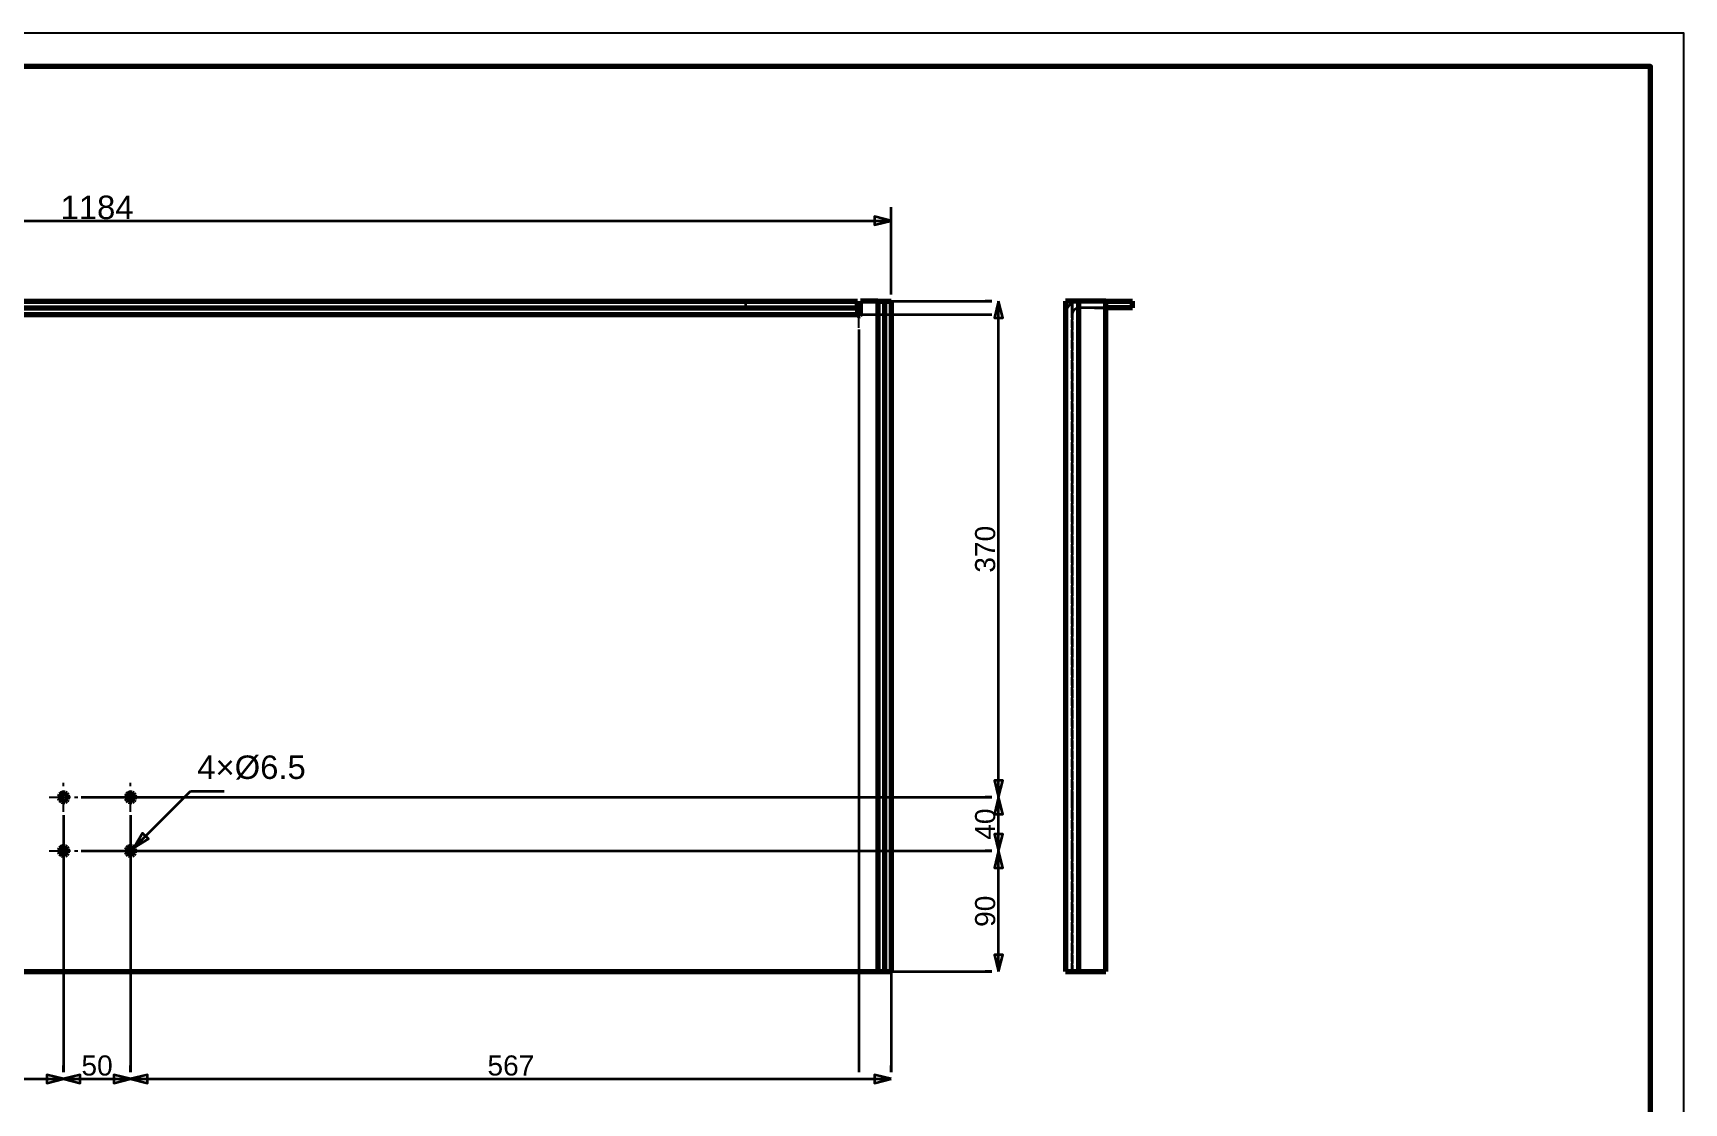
# Model space of a CAD drawing. Header units: millimetres. Extents: x 0 to 420, y 0 to 297.
# Drawn here: x 173.9 to 420, y 137.4 to 297 of the extents above; entities that cross this region are included whole.
import ezdxf
from ezdxf.enums import TextEntityAlignment as Align

# ---------------------------------------------------------------- set-up
doc = ezdxf.new("R2010")
doc.units = ezdxf.units.MM
doc.linetypes.add('CENTER', pattern=[5.08, 3.175, -0.635, 0.635, -0.635])
doc.linetypes.add('DASHED', pattern=[1.524, 1.27, -0.254])
doc.styles.add('GOST', font='Arial')

msp = doc.modelspace()

# ---------------------------------------------------------------- linework, layer by layer
at = {"color": 7, "lineweight": 35}
for p, q in [((301.8, 258), (301.8, 271)), ((65, 269), (301.8, 269)), ((301.8, 257), (316.8, 257)), ((316.8, 257), (315.8, 257)), ((317.8, 183), (317.8, 257)), ((72, 255), (316.8, 255)), ((299.2, 255), (316.8, 255)), ((297, 252.8), (297, 142)), ((181.05, 183), (316.8, 183)), ((188.86, 175.46), (197.34, 183.94)), ((191.05, 183), (316.8, 183)), ((197.34, 183.94), (202.34, 183.94)), ((316.8, 183), (315.8, 183)), ((316.8, 183), (315.8, 183)), ((317.8, 175), (317.8, 183)), ((178.4, 180.35), (178.4, 142)), ((188.4, 180.35), (188.4, 142)), ((181.05, 175), (316.8, 175)), ((191.05, 175), (316.8, 175)), ((316.8, 175), (315.8, 175)), ((316.8, 175), (315.8, 175)), ((317.8, 157), (317.8, 175)), ((178.4, 172.35), (178.4, 142)), ((188.4, 172.35), (188.4, 142)), ((301.8, 157), (301.8, 142)), ((301.8, 157), (316.8, 157)), ((316.8, 157), (315.8, 157)), ((178.4, 142), (178.4, 143)), ((178.4, 142), (178.4, 143)), ((188.4, 142), (188.4, 143)), ((188.4, 142), (188.4, 143)), ((301.8, 142), (301.8, 143)), ((65, 141), (178.4, 141)), ((178.4, 141), (188.4, 141)), ((188.4, 141), (301.8, 141))]:
    msp.add_line(p, q, dxfattribs=at)
at = {"color": 1, "lineweight": 70}
for p, q in [((70, 257), (296.8, 257)), ((70, 256), (296.8, 256)), ((296.8, 256), (296.8, 257)), ((296.8, 256), (296.8, 255.99)), ((297.2, 255), (297.2, 257)), ((299.8, 257), (297.2, 257)), ((299.8, 257), (299.91, 257)), ((299.8, 257), (299.8, 157)), ((299.91, 257), (300.02, 257)), ((300.02, 257), (300.13, 257)), ((300.13, 257), (300.23, 257)), ((300.23, 257), (300.33, 257)), ((300.33, 257), (300.42, 257)), ((300.42, 257), (300.51, 257)), ((300.51, 257), (300.58, 257)), ((300.58, 257), (300.65, 257)), ((300.65, 257), (300.7, 257)), ((300.7, 257), (300.74, 257)), ((300.74, 257), (300.77, 257)), ((300.77, 257), (300.79, 257)), ((300.79, 257), (300.8, 257)), ((300.8, 257), (300.8, 157)), ((300.8, 257), (301.8, 257)), ((301.8, 257), (301.8, 157)), ((327.8, 257), (327.8, 157)), ((327.81, 257), (327.8, 257)), ((327.85, 257), (327.81, 257)), ((327.91, 257), (327.85, 257)), ((328, 257), (327.91, 257)), ((328.11, 257), (328, 257)), ((328.24, 257), (328.11, 257)), ((328.39, 257), (328.24, 257)), ((328.55, 257), (328.39, 257)), ((328.74, 257), (328.55, 257)), ((328.93, 257), (328.74, 257)), ((329.14, 257), (328.93, 257)), ((329.35, 257), (329.14, 257)), ((329.58, 257), (329.35, 257)), ((329.8, 257), (329.58, 257)), ((333.8, 257), (329.8, 257)), ((329.8, 157), (329.8, 257)), ((333.8, 257), (337.8, 257)), ((333.8, 157), (333.8, 257)), ((337.8, 256), (333.8, 256)), ((337.8, 256), (337.8, 257)), ((70, 255), (296.8, 255)), ((296.8, 255.99), (296.8, 255.97)), ((296.8, 255.97), (296.8, 255.94)), ((296.8, 255.94), (296.8, 255.9)), ((296.8, 255.9), (296.8, 255.85)), ((296.8, 255.85), (296.8, 255.78)), ((296.8, 255.78), (296.8, 255.71)), ((296.8, 255.71), (296.8, 255.62)), ((296.8, 255.62), (296.8, 255.53)), ((296.8, 255.53), (296.8, 255.43)), ((296.8, 255.43), (296.8, 255.33)), ((296.8, 255.33), (296.8, 255.22)), ((296.8, 255.22), (296.8, 255.11)), ((296.8, 255.11), (296.8, 255)), ((296.8, 255), (296.86, 254.86)), ((296.86, 254.86), (297, 254.8)), ((297, 254.8), (297.14, 254.86)), ((297.14, 254.86), (297.2, 255)), ((177.87, 183.38), (177.76, 183.14)), ((177.76, 183.14), (177.76, 182.86)), ((177.76, 182.86), (177.87, 182.62)), ((178.08, 183.56), (177.87, 183.38)), ((177.87, 182.62), (178.08, 182.44)), ((178.33, 183.65), (178.08, 183.56)), ((178.08, 182.44), (178.33, 182.35)), ((178.6, 183.62), (178.33, 183.65)), ((178.33, 182.35), (178.6, 182.38)), ((178.83, 183.48), (178.6, 183.62)), ((178.6, 182.38), (178.83, 182.52)), ((178.99, 183.26), (178.83, 183.48)), ((178.83, 182.52), (178.99, 182.74)), ((179.05, 183), (178.99, 183.26)), ((178.99, 182.74), (179.05, 183)), ((187.87, 183.38), (187.76, 183.14)), ((187.76, 183.14), (187.76, 182.86)), ((187.76, 182.86), (187.87, 182.62)), ((188.08, 183.56), (187.87, 183.38)), ((187.87, 182.62), (188.08, 182.44)), ((188.33, 183.65), (188.08, 183.56)), ((188.08, 182.44), (188.33, 182.35)), ((188.6, 183.62), (188.33, 183.65)), ((188.33, 182.35), (188.6, 182.38)), ((188.83, 183.48), (188.6, 183.62)), ((188.6, 182.38), (188.83, 182.52)), ((188.99, 183.26), (188.83, 183.48)), ((188.83, 182.52), (188.99, 182.74)), ((189.05, 183), (188.99, 183.26)), ((188.99, 182.74), (189.05, 183)), ((177.87, 175.38), (177.76, 175.14)), ((177.76, 175.14), (177.76, 174.86)), ((177.76, 174.86), (177.87, 174.62)), ((178.08, 175.56), (177.87, 175.38)), ((178.33, 175.65), (178.08, 175.56)), ((178.6, 175.62), (178.33, 175.65)), ((178.83, 175.48), (178.6, 175.62)), ((178.99, 175.26), (178.83, 175.48)), ((179.05, 175), (178.99, 175.26)), ((178.99, 174.74), (179.05, 175)), ((187.87, 175.38), (187.76, 175.14)), ((187.76, 175.14), (187.76, 174.86)), ((187.76, 174.86), (187.87, 174.62)), ((188.08, 175.56), (187.87, 175.38)), ((188.33, 175.65), (188.08, 175.56)), ((188.6, 175.62), (188.33, 175.65)), ((188.83, 175.48), (188.6, 175.62)), ((188.99, 175.26), (188.83, 175.48)), ((189.05, 175), (188.99, 175.26)), ((188.99, 174.74), (189.05, 175)), ((177.87, 174.62), (178.08, 174.44)), ((178.08, 174.44), (178.33, 174.35)), ((178.33, 174.35), (178.6, 174.38)), ((178.6, 174.38), (178.83, 174.52)), ((178.83, 174.52), (178.99, 174.74)), ((187.87, 174.62), (188.08, 174.44)), ((188.08, 174.44), (188.33, 174.35)), ((188.33, 174.35), (188.6, 174.38)), ((188.6, 174.38), (188.83, 174.52)), ((188.83, 174.52), (188.99, 174.74)), ((67, 157), (299.8, 157)), ((299.8, 157), (299.91, 157)), ((299.91, 157), (300.02, 157)), ((300.02, 157), (300.13, 157)), ((300.13, 157), (300.23, 157)), ((300.23, 157), (300.33, 157)), ((300.33, 157), (300.42, 157)), ((300.42, 157), (300.51, 157)), ((300.51, 157), (300.58, 157)), ((300.58, 157), (300.65, 157)), ((300.65, 157), (300.7, 157)), ((300.7, 157), (300.74, 157)), ((300.74, 157), (300.77, 157)), ((300.77, 157), (300.79, 157)), ((300.79, 157), (300.8, 157)), ((300.8, 157), (301.8, 157)), ((327.8, 157), (327.81, 157)), ((327.81, 157), (327.85, 157)), ((327.85, 157), (327.91, 157)), ((327.91, 157), (328, 157)), ((328, 157), (328.11, 157)), ((328.11, 157), (328.24, 157)), ((328.24, 157), (328.39, 157)), ((328.39, 157), (328.55, 157)), ((328.55, 157), (328.74, 157)), ((328.74, 157), (328.93, 157)), ((328.93, 157), (329.14, 157)), ((329.14, 157), (329.35, 157)), ((329.35, 157), (329.58, 157)), ((329.58, 157), (329.8, 157)), ((329.8, 157), (333.8, 157))]:
    msp.add_line(p, q, dxfattribs=at)
at = {"color": 5, "linetype": 'DASHED', "lineweight": 35}
for p, q in [((70, 257), (296.8, 257)), ((296.8, 256), (70, 256)), ((276.74, 257), (276.7, 257)), ((276.7, 257), (276.74, 257)), ((276.74, 256), (276.7, 256)), ((276.7, 256), (276.74, 256)), ((276.87, 257), (276.74, 257)), ((276.74, 257), (276.87, 257)), ((276.87, 256), (276.74, 256)), ((276.74, 256), (276.87, 256)), ((277.07, 257), (276.87, 257)), ((276.87, 257), (277.07, 257)), ((277.07, 256), (276.87, 256)), ((276.87, 256), (277.07, 256)), ((277.34, 257), (277.07, 257)), ((277.07, 257), (277.34, 257)), ((277.34, 256), (277.07, 256)), ((277.07, 256), (277.34, 256)), ((277.66, 257), (277.34, 257)), ((277.34, 257), (277.66, 257)), ((277.66, 256), (277.34, 256)), ((277.34, 256), (277.66, 256)), ((278.02, 257), (277.66, 257)), ((277.66, 257), (278.02, 257)), ((278.02, 256), (277.66, 256)), ((277.66, 256), (278.02, 256)), ((278.4, 257), (278.02, 257)), ((278.02, 257), (278.4, 257)), ((278.4, 256), (278.02, 256)), ((278.02, 256), (278.4, 256)), ((278.78, 257), (278.4, 257)), ((278.4, 257), (278.78, 257)), ((278.78, 256), (278.4, 256)), ((278.4, 256), (278.78, 256)), ((279.14, 257), (278.78, 257)), ((278.78, 257), (279.14, 257)), ((279.14, 256), (278.78, 256)), ((278.78, 256), (279.14, 256)), ((279.46, 257), (279.14, 257)), ((279.14, 257), (279.46, 257)), ((279.46, 256), (279.14, 256)), ((279.14, 256), (279.46, 256)), ((279.73, 257), (279.46, 257)), ((279.46, 257), (279.73, 257)), ((279.73, 256), (279.46, 256)), ((279.46, 256), (279.73, 256)), ((279.93, 257), (279.73, 257)), ((279.73, 257), (279.93, 257)), ((279.93, 256), (279.73, 256)), ((279.73, 256), (279.93, 256)), ((280.06, 257), (279.93, 257)), ((279.93, 257), (280.06, 257)), ((280.06, 256), (279.93, 256)), ((279.93, 256), (280.06, 256)), ((280.1, 257), (280.06, 257)), ((280.06, 257), (280.1, 257)), ((280.1, 256), (280.06, 256)), ((280.06, 256), (280.1, 256)), ((280.1, 257), (280.1, 256)), ((296.8, 257), (296.8, 256.99)), ((296.8, 257), (296.8, 256)), ((296.8, 256.99), (296.8, 256.95)), ((296.8, 256.95), (296.8, 256.89)), ((296.8, 256.89), (296.8, 256.8)), ((296.8, 256.8), (296.8, 256.69)), ((296.8, 256.69), (296.8, 256.56)), ((296.8, 256.56), (296.8, 256.41)), ((296.8, 256.41), (296.8, 256.25)), ((296.8, 256.25), (296.8, 256.06)), ((296.8, 256.06), (296.8, 255.87)), ((297.2, 257), (297.2, 255)), ((297.2, 257), (299.8, 257)), ((299.8, 257), (300.02, 257)), ((300.02, 257), (300.25, 257)), ((300.25, 257), (300.46, 257)), ((300.46, 257), (300.67, 257)), ((300.67, 257), (300.86, 257)), ((300.8, 157), (300.8, 257)), ((300.8, 257), (301.8, 257)), ((300.86, 257), (301.05, 257)), ((301.05, 257), (301.21, 257)), ((301.21, 257), (301.36, 257)), ((301.36, 257), (301.49, 257)), ((301.49, 257), (301.6, 257)), ((301.6, 257), (301.69, 257)), ((301.69, 257), (301.75, 257)), ((301.75, 257), (301.79, 257)), ((301.79, 257), (301.8, 257)), ((301.8, 257), (301.8, 157)), ((327.8, 257), (327.8, 255)), ((328.8, 257), (327.8, 257)), ((327.8, 257), (328.8, 257)), ((327.8, 255), (327.8, 257)), ((327.8, 257), (328.8, 257)), ((327.8, 157), (327.8, 257)), ((328.8, 257), (327.8, 257)), ((327.8, 257), (327.81, 257)), ((327.81, 257), (327.85, 257)), ((327.85, 257), (327.91, 257)), ((327.91, 257), (328, 257)), ((328, 257), (328.11, 257)), ((328, 255.87), (328.24, 256.25)), ((328.24, 256.25), (328, 255.87)), ((328.11, 257), (328.24, 257)), ((328.24, 257), (328.39, 257)), ((328.24, 256.25), (328.55, 256.56)), ((328.55, 256.56), (328.24, 256.25)), ((328.39, 257), (328.55, 257)), ((328.55, 257), (328.74, 257)), ((328.55, 256.56), (328.93, 256.8)), ((328.93, 256.8), (328.55, 256.56)), ((328.74, 257), (328.93, 257)), ((328.8, 255), (328.8, 257)), ((328.8, 257), (328.8, 157)), ((328.8, 157), (328.8, 257)), ((328.8, 257), (328.8, 255)), ((328.8, 257), (328.81, 257)), ((328.8, 257), (328.81, 257)), ((328.81, 257), (328.83, 257)), ((328.81, 257), (328.83, 257)), ((328.83, 257), (328.86, 257)), ((328.83, 257), (328.86, 257)), ((328.86, 257), (328.9, 257)), ((328.86, 257), (328.9, 257)), ((328.9, 257), (328.95, 257)), ((328.9, 257), (328.95, 257)), ((328.93, 257), (329.14, 257)), ((328.93, 256.8), (329.35, 256.95)), ((329.35, 256.95), (328.93, 256.8)), ((328.95, 257), (329.02, 257)), ((328.95, 257), (329.02, 257)), ((329.02, 257), (329.09, 257)), ((329.02, 257), (329.09, 257)), ((329.09, 257), (329.18, 257)), ((329.09, 257), (329.18, 257)), ((329.14, 257), (329.35, 257)), ((329.18, 257), (329.27, 257)), ((329.18, 257), (329.27, 257)), ((329.27, 257), (329.37, 257)), ((329.27, 257), (329.37, 257)), ((329.35, 256.95), (329.8, 257)), ((329.8, 257), (329.35, 256.95)), ((329.35, 257), (329.58, 257)), ((329.37, 257), (329.47, 257)), ((329.37, 257), (329.47, 257)), ((329.47, 257), (329.58, 257)), ((329.47, 257), (329.58, 257)), ((329.8, 256), (329.49, 255.95)), ((329.8, 256), (329.49, 255.95)), ((329.58, 257), (329.69, 257)), ((329.58, 257), (329.8, 257)), ((329.58, 257), (329.69, 257)), ((329.69, 257), (329.8, 257)), ((329.69, 257), (329.8, 257)), ((337.8, 257), (329.8, 257)), ((329.8, 257), (333.8, 257)), ((329.8, 257), (333.8, 257)), ((329.8, 257), (333.8, 257)), ((329.8, 257), (333.8, 257)), ((337.8, 256), (329.8, 256)), ((333.8, 256), (329.8, 256)), ((332.11, 257), (332.1, 257)), ((332.1, 257), (332.14, 257)), ((332.11, 257), (332.1, 257)), ((332.1, 257), (332.14, 257)), ((332.14, 256), (332.1, 256)), ((332.1, 256), (332.11, 256)), ((332.14, 256), (332.1, 256)), ((332.1, 256), (332.11, 256)), ((332.14, 257), (332.11, 257)), ((332.14, 257), (332.11, 257)), ((332.11, 256), (332.14, 256)), ((332.11, 256), (332.14, 256)), ((332.2, 257), (332.14, 257)), ((332.14, 257), (332.27, 257)), ((332.2, 257), (332.14, 257)), ((332.14, 257), (332.27, 257)), ((332.27, 256), (332.14, 256)), ((332.14, 256), (332.2, 256)), ((332.27, 256), (332.14, 256)), ((332.14, 256), (332.2, 256)), ((332.27, 257), (332.2, 257)), ((332.27, 257), (332.2, 257)), ((332.2, 256), (332.27, 256)), ((332.2, 256), (332.27, 256)), ((332.36, 257), (332.27, 257)), ((332.27, 257), (332.47, 257)), ((332.36, 257), (332.27, 257)), ((332.27, 257), (332.47, 257)), ((332.47, 256), (332.27, 256)), ((332.27, 256), (332.36, 256)), ((332.47, 256), (332.27, 256)), ((332.27, 256), (332.36, 256)), ((332.47, 257), (332.36, 257)), ((332.47, 257), (332.36, 257)), ((332.36, 256), (332.47, 256)), ((332.36, 256), (332.47, 256)), ((332.6, 257), (332.47, 257)), ((332.47, 257), (332.74, 257)), ((332.6, 257), (332.47, 257)), ((332.47, 257), (332.74, 257)), ((332.74, 256), (332.47, 256)), ((332.47, 256), (332.6, 256)), ((332.74, 256), (332.47, 256)), ((332.47, 256), (332.6, 256)), ((332.74, 257), (332.6, 257)), ((332.74, 257), (332.6, 257)), ((332.6, 256), (332.74, 256)), ((332.6, 256), (332.74, 256)), ((332.9, 257), (332.74, 257)), ((332.74, 257), (333.06, 257)), ((332.9, 257), (332.74, 257)), ((332.74, 257), (333.06, 257)), ((333.06, 256), (332.74, 256)), ((332.74, 256), (332.9, 256)), ((333.06, 256), (332.74, 256)), ((332.74, 256), (332.9, 256)), ((333.06, 257), (332.9, 257)), ((333.06, 257), (332.9, 257)), ((332.9, 256), (333.06, 256)), ((332.9, 256), (333.06, 256)), ((333.24, 257), (333.06, 257)), ((333.06, 257), (333.42, 257)), ((333.24, 257), (333.06, 257)), ((333.06, 257), (333.42, 257)), ((333.42, 256), (333.06, 256)), ((333.06, 256), (333.24, 256)), ((333.42, 256), (333.06, 256)), ((333.06, 256), (333.24, 256)), ((333.42, 257), (333.24, 257)), ((333.42, 257), (333.24, 257)), ((333.24, 256), (333.42, 256)), ((333.24, 256), (333.42, 256)), ((333.61, 257), (333.42, 257)), ((333.42, 257), (333.8, 257)), ((333.61, 257), (333.42, 257)), ((333.42, 257), (333.8, 257)), ((333.8, 256), (333.42, 256)), ((333.42, 256), (333.61, 256)), ((333.8, 256), (333.42, 256)), ((333.42, 256), (333.61, 256)), ((333.8, 257), (333.61, 257)), ((333.8, 257), (333.61, 257)), ((333.61, 256), (333.8, 256)), ((333.61, 256), (333.8, 256)), ((333.8, 257), (334.18, 257)), ((333.99, 257), (333.8, 257)), ((333.8, 257), (334.18, 257)), ((333.99, 257), (333.8, 257)), ((333.8, 157), (333.8, 257)), ((333.8, 257), (333.8, 157)), ((333.8, 257), (333.8, 157)), ((333.8, 256), (333.99, 256)), ((334.18, 256), (333.8, 256)), ((333.8, 256), (333.99, 256)), ((334.18, 256), (333.8, 256)), ((334.18, 257), (333.99, 257)), ((334.18, 257), (333.99, 257)), ((333.99, 256), (334.18, 256)), ((333.99, 256), (334.18, 256)), ((334.18, 257), (334.54, 257)), ((334.36, 257), (334.18, 257)), ((334.18, 257), (334.54, 257)), ((334.36, 257), (334.18, 257)), ((334.18, 256), (334.36, 256)), ((334.54, 256), (334.18, 256)), ((334.18, 256), (334.36, 256)), ((334.54, 256), (334.18, 256)), ((334.54, 257), (334.36, 257)), ((334.54, 257), (334.36, 257)), ((334.36, 256), (334.54, 256)), ((334.36, 256), (334.54, 256)), ((334.54, 257), (334.86, 257)), ((334.7, 257), (334.54, 257)), ((334.54, 257), (334.86, 257)), ((334.7, 257), (334.54, 257)), ((334.54, 256), (334.7, 256)), ((334.86, 256), (334.54, 256)), ((334.54, 256), (334.7, 256)), ((334.86, 256), (334.54, 256)), ((334.86, 257), (334.7, 257)), ((334.86, 257), (334.7, 257)), ((334.7, 256), (334.86, 256)), ((334.7, 256), (334.86, 256)), ((334.86, 257), (335.13, 257)), ((335, 257), (334.86, 257)), ((334.86, 257), (335.13, 257)), ((335, 257), (334.86, 257)), ((334.86, 256), (335, 256)), ((335.13, 256), (334.86, 256)), ((334.86, 256), (335, 256)), ((335.13, 256), (334.86, 256)), ((335.13, 257), (335, 257)), ((335.13, 257), (335, 257)), ((335, 256), (335.13, 256)), ((335, 256), (335.13, 256)), ((335.13, 257), (335.33, 257)), ((335.24, 257), (335.13, 257)), ((335.13, 257), (335.33, 257)), ((335.24, 257), (335.13, 257)), ((335.13, 256), (335.24, 256)), ((335.33, 256), (335.13, 256)), ((335.13, 256), (335.24, 256)), ((335.33, 256), (335.13, 256)), ((335.33, 257), (335.24, 257)), ((335.33, 257), (335.24, 257)), ((335.24, 256), (335.33, 256)), ((335.24, 256), (335.33, 256)), ((335.33, 257), (335.46, 257)), ((335.4, 257), (335.33, 257)), ((335.33, 257), (335.46, 257)), ((335.4, 257), (335.33, 257)), ((335.33, 256), (335.4, 256)), ((335.46, 256), (335.33, 256)), ((335.33, 256), (335.4, 256)), ((335.46, 256), (335.33, 256)), ((335.46, 257), (335.4, 257)), ((335.46, 257), (335.4, 257)), ((335.4, 256), (335.46, 256)), ((335.4, 256), (335.46, 256)), ((335.46, 257), (335.5, 257)), ((335.49, 257), (335.46, 257)), ((335.46, 257), (335.5, 257)), ((335.49, 257), (335.46, 257)), ((335.46, 256), (335.49, 256)), ((335.5, 256), (335.46, 256)), ((335.46, 256), (335.49, 256)), ((335.5, 256), (335.46, 256)), ((335.5, 257), (335.49, 257)), ((335.5, 257), (335.49, 257)), ((335.49, 256), (335.5, 256)), ((335.49, 256), (335.5, 256)), ((337.8, 256), (337.8, 257)), ((296.8, 255.87), (296.8, 255.66)), ((296.8, 255.66), (296.8, 255.45)), ((296.8, 255.45), (296.8, 255.22)), ((296.8, 255.22), (296.8, 255)), ((296.86, 254.86), (296.8, 255)), ((297, 254.8), (296.86, 254.86)), ((297.14, 254.86), (297, 254.8)), ((297.2, 255), (297.14, 254.86)), ((327.8, 255), (327.85, 255.45)), ((327.85, 255.45), (327.8, 255)), ((327.8, 255), (327.8, 254.98)), ((327.8, 254.98), (327.8, 255)), ((327.8, 255), (327.8, 254.98)), ((327.8, 254.98), (327.8, 255)), ((327.8, 254.98), (327.8, 254.96)), ((327.8, 254.96), (327.8, 254.98)), ((327.8, 254.98), (327.8, 254.96)), ((327.8, 254.96), (327.8, 254.98)), ((327.8, 254.96), (327.8, 254.93)), ((327.8, 254.93), (327.8, 254.96)), ((327.8, 254.96), (327.8, 254.93)), ((327.8, 254.93), (327.8, 254.96)), ((327.8, 254.93), (327.8, 254.91)), ((327.8, 254.91), (327.8, 254.93)), ((327.8, 254.93), (327.8, 254.91)), ((327.8, 254.91), (327.8, 254.93)), ((327.8, 254.91), (327.8, 254.89)), ((327.8, 254.89), (327.8, 254.91)), ((327.8, 254.91), (327.8, 254.89)), ((327.8, 254.89), (327.8, 254.91)), ((327.8, 254.89), (327.8, 254.88)), ((327.8, 254.88), (327.8, 254.89)), ((327.8, 254.89), (327.8, 254.88)), ((327.8, 254.88), (327.8, 254.89)), ((327.8, 254.88), (327.8, 254.86)), ((327.8, 254.86), (327.8, 254.88)), ((327.8, 254.88), (327.8, 254.86)), ((327.8, 254.86), (327.8, 254.88)), ((327.8, 254.86), (327.8, 254.84)), ((327.8, 254.84), (327.8, 254.86)), ((327.8, 254.86), (327.8, 254.84)), ((327.8, 254.84), (327.8, 254.86)), ((327.8, 254.84), (327.8, 254.83)), ((327.8, 254.83), (327.8, 254.84)), ((327.8, 254.84), (327.8, 254.83)), ((327.8, 254.83), (327.8, 254.84)), ((327.8, 254.83), (327.8, 254.82)), ((327.8, 254.82), (327.8, 254.83)), ((327.8, 254.83), (327.8, 254.82)), ((327.8, 254.82), (327.8, 254.83)), ((327.8, 254.82), (327.8, 254.81)), ((327.8, 254.81), (327.8, 254.82)), ((327.8, 254.82), (327.8, 254.81)), ((327.8, 254.81), (327.8, 254.82)), ((327.8, 254.81), (327.8, 254.81)), ((327.8, 254.81), (327.8, 254.8)), ((327.8, 254.8), (327.8, 254.81)), ((327.8, 254.81), (327.8, 254.81)), ((327.8, 254.81), (327.8, 254.81)), ((327.8, 254.81), (327.8, 254.8)), ((327.8, 254.8), (327.8, 254.81)), ((327.8, 254.81), (327.8, 254.81)), ((327.8, 254.8), (327.8, 254.8)), ((327.8, 254.8), (327.8, 254.8)), ((327.8, 254.8), (327.8, 254.8)), ((327.8, 254.8), (327.8, 254.8)), ((327.85, 255.45), (328, 255.87)), ((328, 255.87), (327.85, 255.45)), ((328.85, 255.31), (328.8, 255)), ((328.85, 255.31), (328.8, 255)), ((328.8, 255), (328.8, 254.98)), ((328.8, 254.98), (328.8, 255)), ((328.8, 255), (328.8, 254.98)), ((328.8, 254.98), (328.8, 255)), ((328.8, 254.98), (328.8, 254.96)), ((328.8, 254.96), (328.8, 254.98)), ((328.8, 254.98), (328.8, 254.96)), ((328.8, 254.96), (328.8, 254.98)), ((328.8, 254.96), (328.8, 254.93)), ((328.8, 254.93), (328.8, 254.96)), ((328.8, 254.96), (328.8, 254.93)), ((328.8, 254.93), (328.8, 254.96)), ((328.8, 254.93), (328.8, 254.91)), ((328.8, 254.91), (328.8, 254.93)), ((328.8, 254.93), (328.8, 254.91)), ((328.8, 254.91), (328.8, 254.93)), ((328.8, 254.91), (328.8, 254.89)), ((328.8, 254.89), (328.8, 254.91)), ((328.8, 254.91), (328.8, 254.89)), ((328.8, 254.89), (328.8, 254.91)), ((328.8, 254.89), (328.8, 254.88)), ((328.8, 254.88), (328.8, 254.89)), ((328.8, 254.89), (328.8, 254.88)), ((328.8, 254.88), (328.8, 254.89)), ((328.8, 254.88), (328.8, 254.86)), ((328.8, 254.86), (328.8, 254.88)), ((328.8, 254.88), (328.8, 254.86)), ((328.8, 254.86), (328.8, 254.88)), ((328.8, 254.86), (328.8, 254.84)), ((328.8, 254.84), (328.8, 254.86)), ((328.8, 254.86), (328.8, 254.84)), ((328.8, 254.84), (328.8, 254.86)), ((328.8, 254.84), (328.8, 254.83)), ((328.8, 254.83), (328.8, 254.84)), ((328.8, 254.84), (328.8, 254.83)), ((328.8, 254.83), (328.8, 254.84)), ((328.8, 254.83), (328.8, 254.82)), ((328.8, 254.82), (328.8, 254.83)), ((328.8, 254.83), (328.8, 254.82)), ((328.8, 254.82), (328.8, 254.83)), ((328.8, 254.82), (328.8, 254.81)), ((328.8, 254.81), (328.8, 254.82)), ((328.8, 254.82), (328.8, 254.81)), ((328.8, 254.81), (328.8, 254.82)), ((328.8, 254.81), (328.8, 254.81)), ((328.8, 254.81), (328.8, 254.8)), ((328.8, 254.8), (328.8, 254.81)), ((328.8, 254.81), (328.8, 254.81)), ((328.8, 254.81), (328.8, 254.81)), ((328.8, 254.81), (328.8, 254.8)), ((328.8, 254.8), (328.8, 254.81)), ((328.8, 254.81), (328.8, 254.81)), ((328.8, 254.8), (328.8, 254.8)), ((328.8, 254.8), (328.8, 254.8)), ((328.8, 254.8), (328.8, 254.8)), ((328.8, 254.8), (328.8, 254.8)), ((328.99, 255.59), (328.85, 255.31)), ((328.99, 255.59), (328.85, 255.31)), ((329.21, 255.81), (328.99, 255.59)), ((329.21, 255.81), (328.99, 255.59)), ((329.49, 255.95), (329.21, 255.81)), ((329.49, 255.95), (329.21, 255.81)), ((177.76, 183.14), (177.87, 183.38)), ((177.76, 182.86), (177.76, 183.14)), ((177.87, 182.62), (177.76, 182.86)), ((177.87, 183.38), (178.08, 183.56)), ((178.08, 182.44), (177.87, 182.62)), ((178.08, 183.56), (178.33, 183.65)), ((178.33, 182.35), (178.08, 182.44)), ((178.33, 183.65), (178.6, 183.62)), ((178.6, 182.38), (178.33, 182.35)), ((178.6, 183.62), (178.83, 183.48)), ((178.83, 182.52), (178.6, 182.38)), ((178.83, 183.48), (178.99, 183.26)), ((178.99, 182.74), (178.83, 182.52)), ((178.99, 183.26), (179.05, 183)), ((179.05, 183), (178.99, 182.74)), ((187.76, 183.14), (187.87, 183.38)), ((187.76, 182.86), (187.76, 183.14)), ((187.87, 182.62), (187.76, 182.86)), ((187.87, 183.38), (188.08, 183.56)), ((188.08, 182.44), (187.87, 182.62)), ((188.08, 183.56), (188.33, 183.65)), ((188.33, 182.35), (188.08, 182.44)), ((188.33, 183.65), (188.6, 183.62)), ((188.6, 182.38), (188.33, 182.35)), ((188.6, 183.62), (188.83, 183.48)), ((188.83, 182.52), (188.6, 182.38)), ((188.83, 183.48), (188.99, 183.26)), ((188.99, 182.74), (188.83, 182.52)), ((188.99, 183.26), (189.05, 183)), ((189.05, 183), (188.99, 182.74)), ((327.8, 183.63), (327.8, 183.65)), ((327.8, 183.65), (327.8, 183.65)), ((327.8, 183.65), (327.8, 183.63)), ((327.8, 183.63), (327.8, 183.65)), ((327.8, 183.65), (327.8, 183.65)), ((327.8, 183.65), (327.8, 183.63)), ((327.8, 183.59), (327.8, 183.63)), ((327.8, 183.63), (327.8, 183.61)), ((327.8, 183.59), (327.8, 183.63)), ((327.8, 183.63), (327.8, 183.61)), ((327.8, 183.61), (327.8, 183.59)), ((327.8, 183.61), (327.8, 183.59)), ((327.8, 183.51), (327.8, 183.59)), ((327.8, 183.59), (327.8, 183.55)), ((327.8, 183.51), (327.8, 183.59)), ((327.8, 183.59), (327.8, 183.55)), ((327.8, 183.55), (327.8, 183.51)), ((327.8, 183.55), (327.8, 183.51)), ((327.8, 183.41), (327.8, 183.51)), ((327.8, 183.51), (327.8, 183.46)), ((327.8, 183.41), (327.8, 183.51)), ((327.8, 183.51), (327.8, 183.46)), ((327.8, 183.46), (327.8, 183.41)), ((327.8, 183.46), (327.8, 183.41)), ((327.8, 183.28), (327.8, 183.41)), ((327.8, 183.41), (327.8, 183.35)), ((327.8, 183.28), (327.8, 183.41)), ((327.8, 183.41), (327.8, 183.35)), ((327.8, 183.35), (327.8, 183.28)), ((327.8, 183.35), (327.8, 183.28)), ((327.8, 183.14), (327.8, 183.28)), ((327.8, 183.28), (327.8, 183.21)), ((327.8, 183.14), (327.8, 183.28)), ((327.8, 183.28), (327.8, 183.21)), ((327.8, 183.21), (327.8, 183.14)), ((327.8, 183.21), (327.8, 183.14)), ((327.8, 183), (327.8, 183.14)), ((327.8, 183.14), (327.8, 183.07)), ((327.8, 183), (327.8, 183.14)), ((327.8, 183.14), (327.8, 183.07)), ((327.8, 183.07), (327.8, 183)), ((327.8, 183.07), (327.8, 183)), ((327.8, 183), (327.8, 182.93)), ((327.8, 182.86), (327.8, 183)), ((327.8, 183), (327.8, 182.93)), ((327.8, 182.86), (327.8, 183)), ((327.8, 182.93), (327.8, 182.86)), ((327.8, 182.93), (327.8, 182.86)), ((327.8, 182.86), (327.8, 182.79)), ((327.8, 182.72), (327.8, 182.86)), ((327.8, 182.86), (327.8, 182.79)), ((327.8, 182.72), (327.8, 182.86)), ((327.8, 182.79), (327.8, 182.72)), ((327.8, 182.79), (327.8, 182.72)), ((327.8, 182.72), (327.8, 182.65)), ((327.8, 182.59), (327.8, 182.72)), ((327.8, 182.72), (327.8, 182.65)), ((327.8, 182.59), (327.8, 182.72)), ((327.8, 182.65), (327.8, 182.59)), ((327.8, 182.65), (327.8, 182.59)), ((327.8, 182.59), (327.8, 182.54)), ((327.8, 182.49), (327.8, 182.59)), ((327.8, 182.59), (327.8, 182.54)), ((327.8, 182.49), (327.8, 182.59)), ((327.8, 182.54), (327.8, 182.49)), ((327.8, 182.54), (327.8, 182.49)), ((327.8, 182.49), (327.8, 182.45)), ((327.8, 182.41), (327.8, 182.49)), ((327.8, 182.49), (327.8, 182.45)), ((327.8, 182.41), (327.8, 182.49)), ((327.8, 182.45), (327.8, 182.41)), ((327.8, 182.45), (327.8, 182.41)), ((327.8, 182.41), (327.8, 182.39)), ((327.8, 182.37), (327.8, 182.41)), ((327.8, 182.41), (327.8, 182.39)), ((327.8, 182.37), (327.8, 182.41)), ((327.8, 182.39), (327.8, 182.37)), ((327.8, 182.39), (327.8, 182.37)), ((327.8, 182.37), (327.8, 182.35)), ((327.8, 182.35), (327.8, 182.37)), ((327.8, 182.37), (327.8, 182.35)), ((327.8, 182.35), (327.8, 182.37)), ((327.8, 182.35), (327.8, 182.35)), ((327.8, 182.35), (327.8, 182.35)), ((328.8, 183.63), (328.8, 183.65)), ((328.8, 183.65), (328.8, 183.65)), ((328.8, 183.65), (328.8, 183.63)), ((328.8, 183.63), (328.8, 183.65)), ((328.8, 183.65), (328.8, 183.65)), ((328.8, 183.65), (328.8, 183.63)), ((328.8, 183.61), (328.8, 183.63)), ((328.8, 183.63), (328.8, 183.59)), ((328.8, 183.61), (328.8, 183.63)), ((328.8, 183.63), (328.8, 183.59)), ((328.8, 183.59), (328.8, 183.61)), ((328.8, 183.59), (328.8, 183.61)), ((328.8, 183.55), (328.8, 183.59)), ((328.8, 183.59), (328.8, 183.51)), ((328.8, 183.55), (328.8, 183.59)), ((328.8, 183.59), (328.8, 183.51)), ((328.8, 183.51), (328.8, 183.55)), ((328.8, 183.51), (328.8, 183.55)), ((328.8, 183.46), (328.8, 183.51)), ((328.8, 183.51), (328.8, 183.41)), ((328.8, 183.46), (328.8, 183.51)), ((328.8, 183.51), (328.8, 183.41)), ((328.8, 183.41), (328.8, 183.46)), ((328.8, 183.41), (328.8, 183.46)), ((328.8, 183.35), (328.8, 183.41)), ((328.8, 183.41), (328.8, 183.28)), ((328.8, 183.35), (328.8, 183.41)), ((328.8, 183.41), (328.8, 183.28)), ((328.8, 183.28), (328.8, 183.35)), ((328.8, 183.28), (328.8, 183.35)), ((328.8, 183.21), (328.8, 183.28)), ((328.8, 183.28), (328.8, 183.14)), ((328.8, 183.21), (328.8, 183.28)), ((328.8, 183.28), (328.8, 183.14)), ((328.8, 183.14), (328.8, 183.21)), ((328.8, 183.14), (328.8, 183.21)), ((328.8, 183.07), (328.8, 183.14)), ((328.8, 183.14), (328.8, 183)), ((328.8, 183.07), (328.8, 183.14)), ((328.8, 183.14), (328.8, 183)), ((328.8, 183), (328.8, 183.07)), ((328.8, 183), (328.8, 183.07)), ((328.8, 183), (328.8, 182.86)), ((328.8, 182.93), (328.8, 183)), ((328.8, 183), (328.8, 182.86)), ((328.8, 182.93), (328.8, 183)), ((328.8, 182.86), (328.8, 182.93)), ((328.8, 182.86), (328.8, 182.93)), ((328.8, 182.86), (328.8, 182.72)), ((328.8, 182.79), (328.8, 182.86)), ((328.8, 182.86), (328.8, 182.72)), ((328.8, 182.79), (328.8, 182.86)), ((328.8, 182.72), (328.8, 182.79)), ((328.8, 182.72), (328.8, 182.79)), ((328.8, 182.72), (328.8, 182.59)), ((328.8, 182.65), (328.8, 182.72)), ((328.8, 182.72), (328.8, 182.59)), ((328.8, 182.65), (328.8, 182.72)), ((328.8, 182.59), (328.8, 182.65)), ((328.8, 182.59), (328.8, 182.65)), ((328.8, 182.59), (328.8, 182.49)), ((328.8, 182.54), (328.8, 182.59)), ((328.8, 182.59), (328.8, 182.49)), ((328.8, 182.54), (328.8, 182.59)), ((328.8, 182.49), (328.8, 182.54)), ((328.8, 182.49), (328.8, 182.54)), ((328.8, 182.49), (328.8, 182.41)), ((328.8, 182.45), (328.8, 182.49)), ((328.8, 182.49), (328.8, 182.41)), ((328.8, 182.45), (328.8, 182.49)), ((328.8, 182.41), (328.8, 182.45)), ((328.8, 182.41), (328.8, 182.45)), ((328.8, 182.41), (328.8, 182.37)), ((328.8, 182.39), (328.8, 182.41)), ((328.8, 182.41), (328.8, 182.37)), ((328.8, 182.39), (328.8, 182.41)), ((328.8, 182.37), (328.8, 182.39)), ((328.8, 182.37), (328.8, 182.39)), ((328.8, 182.37), (328.8, 182.35)), ((328.8, 182.35), (328.8, 182.37)), ((328.8, 182.37), (328.8, 182.35)), ((328.8, 182.35), (328.8, 182.37)), ((328.8, 182.35), (328.8, 182.35)), ((328.8, 182.35), (328.8, 182.35)), ((177.76, 175.14), (177.87, 175.38)), ((177.76, 174.86), (177.76, 175.14)), ((177.87, 174.62), (177.76, 174.86)), ((177.87, 175.38), (178.08, 175.56)), ((178.08, 175.56), (178.33, 175.65)), ((178.33, 175.65), (178.6, 175.62)), ((178.6, 175.62), (178.83, 175.48)), ((178.83, 175.48), (178.99, 175.26)), ((178.99, 175.26), (179.05, 175)), ((179.05, 175), (178.99, 174.74)), ((187.76, 175.14), (187.87, 175.38)), ((187.76, 174.86), (187.76, 175.14)), ((187.87, 174.62), (187.76, 174.86)), ((187.87, 175.38), (188.08, 175.56)), ((188.08, 175.56), (188.33, 175.65)), ((188.33, 175.65), (188.6, 175.62)), ((188.6, 175.62), (188.83, 175.48)), ((188.83, 175.48), (188.99, 175.26)), ((188.99, 175.26), (189.05, 175)), ((189.05, 175), (188.99, 174.74)), ((327.8, 175.63), (327.8, 175.65)), ((327.8, 175.65), (327.8, 175.65)), ((327.8, 175.65), (327.8, 175.63)), ((327.8, 175.63), (327.8, 175.65)), ((327.8, 175.65), (327.8, 175.65)), ((327.8, 175.65), (327.8, 175.63)), ((327.8, 175.59), (327.8, 175.63)), ((327.8, 175.63), (327.8, 175.61)), ((327.8, 175.59), (327.8, 175.63)), ((327.8, 175.63), (327.8, 175.61)), ((327.8, 175.61), (327.8, 175.59)), ((327.8, 175.61), (327.8, 175.59)), ((327.8, 175.51), (327.8, 175.59)), ((327.8, 175.59), (327.8, 175.55)), ((327.8, 175.51), (327.8, 175.59)), ((327.8, 175.59), (327.8, 175.55)), ((327.8, 175.55), (327.8, 175.51)), ((327.8, 175.55), (327.8, 175.51)), ((327.8, 175.41), (327.8, 175.51)), ((327.8, 175.51), (327.8, 175.46)), ((327.8, 175.41), (327.8, 175.51)), ((327.8, 175.51), (327.8, 175.46)), ((327.8, 175.46), (327.8, 175.41)), ((327.8, 175.46), (327.8, 175.41)), ((327.8, 175.28), (327.8, 175.41)), ((327.8, 175.41), (327.8, 175.35)), ((327.8, 175.28), (327.8, 175.41)), ((327.8, 175.41), (327.8, 175.35)), ((327.8, 175.35), (327.8, 175.28)), ((327.8, 175.35), (327.8, 175.28)), ((327.8, 175.14), (327.8, 175.28)), ((327.8, 175.28), (327.8, 175.21)), ((327.8, 175.14), (327.8, 175.28)), ((327.8, 175.28), (327.8, 175.21)), ((327.8, 175.21), (327.8, 175.14)), ((327.8, 175.21), (327.8, 175.14)), ((327.8, 175), (327.8, 175.14)), ((327.8, 175.14), (327.8, 175.07)), ((327.8, 175), (327.8, 175.14)), ((327.8, 175.14), (327.8, 175.07)), ((327.8, 175.07), (327.8, 175)), ((327.8, 175.07), (327.8, 175)), ((327.8, 175), (327.8, 174.93)), ((327.8, 174.86), (327.8, 175)), ((327.8, 175), (327.8, 174.93)), ((327.8, 174.86), (327.8, 175)), ((327.8, 174.93), (327.8, 174.86)), ((327.8, 174.93), (327.8, 174.86)), ((327.8, 174.86), (327.8, 174.79)), ((327.8, 174.72), (327.8, 174.86)), ((327.8, 174.86), (327.8, 174.79)), ((327.8, 174.72), (327.8, 174.86)), ((327.8, 174.79), (327.8, 174.72)), ((327.8, 174.79), (327.8, 174.72)), ((328.8, 175.63), (328.8, 175.65)), ((328.8, 175.65), (328.8, 175.65)), ((328.8, 175.65), (328.8, 175.63)), ((328.8, 175.63), (328.8, 175.65)), ((328.8, 175.65), (328.8, 175.65)), ((328.8, 175.65), (328.8, 175.63)), ((328.8, 175.61), (328.8, 175.63)), ((328.8, 175.63), (328.8, 175.59)), ((328.8, 175.61), (328.8, 175.63)), ((328.8, 175.63), (328.8, 175.59)), ((328.8, 175.59), (328.8, 175.61)), ((328.8, 175.59), (328.8, 175.61)), ((328.8, 175.55), (328.8, 175.59)), ((328.8, 175.59), (328.8, 175.51)), ((328.8, 175.55), (328.8, 175.59)), ((328.8, 175.59), (328.8, 175.51)), ((328.8, 175.51), (328.8, 175.55)), ((328.8, 175.51), (328.8, 175.55)), ((328.8, 175.46), (328.8, 175.51)), ((328.8, 175.51), (328.8, 175.41)), ((328.8, 175.46), (328.8, 175.51)), ((328.8, 175.51), (328.8, 175.41)), ((328.8, 175.41), (328.8, 175.46)), ((328.8, 175.41), (328.8, 175.46)), ((328.8, 175.35), (328.8, 175.41)), ((328.8, 175.41), (328.8, 175.28)), ((328.8, 175.35), (328.8, 175.41)), ((328.8, 175.41), (328.8, 175.28)), ((328.8, 175.28), (328.8, 175.35)), ((328.8, 175.28), (328.8, 175.35)), ((328.8, 175.21), (328.8, 175.28)), ((328.8, 175.28), (328.8, 175.14)), ((328.8, 175.21), (328.8, 175.28)), ((328.8, 175.28), (328.8, 175.14)), ((328.8, 175.14), (328.8, 175.21)), ((328.8, 175.14), (328.8, 175.21)), ((328.8, 175.07), (328.8, 175.14)), ((328.8, 175.14), (328.8, 175)), ((328.8, 175.07), (328.8, 175.14)), ((328.8, 175.14), (328.8, 175)), ((328.8, 175), (328.8, 175.07)), ((328.8, 175), (328.8, 175.07)), ((328.8, 175), (328.8, 174.86)), ((328.8, 174.93), (328.8, 175)), ((328.8, 175), (328.8, 174.86)), ((328.8, 174.93), (328.8, 175)), ((328.8, 174.86), (328.8, 174.93)), ((328.8, 174.86), (328.8, 174.93)), ((328.8, 174.86), (328.8, 174.72)), ((328.8, 174.79), (328.8, 174.86)), ((328.8, 174.86), (328.8, 174.72)), ((328.8, 174.79), (328.8, 174.86)), ((328.8, 174.72), (328.8, 174.79)), ((328.8, 174.72), (328.8, 174.79)), ((178.08, 174.44), (177.87, 174.62)), ((178.33, 174.35), (178.08, 174.44)), ((178.6, 174.38), (178.33, 174.35)), ((178.83, 174.52), (178.6, 174.38)), ((178.99, 174.74), (178.83, 174.52)), ((188.08, 174.44), (187.87, 174.62)), ((188.33, 174.35), (188.08, 174.44)), ((188.6, 174.38), (188.33, 174.35)), ((188.83, 174.52), (188.6, 174.38)), ((188.99, 174.74), (188.83, 174.52)), ((327.8, 174.72), (327.8, 174.65)), ((327.8, 174.59), (327.8, 174.72)), ((327.8, 174.72), (327.8, 174.65)), ((327.8, 174.59), (327.8, 174.72)), ((327.8, 174.65), (327.8, 174.59)), ((327.8, 174.65), (327.8, 174.59)), ((327.8, 174.59), (327.8, 174.54)), ((327.8, 174.49), (327.8, 174.59)), ((327.8, 174.59), (327.8, 174.54)), ((327.8, 174.49), (327.8, 174.59)), ((327.8, 174.54), (327.8, 174.49)), ((327.8, 174.54), (327.8, 174.49)), ((327.8, 174.49), (327.8, 174.45)), ((327.8, 174.41), (327.8, 174.49)), ((327.8, 174.49), (327.8, 174.45)), ((327.8, 174.41), (327.8, 174.49)), ((327.8, 174.45), (327.8, 174.41)), ((327.8, 174.45), (327.8, 174.41)), ((327.8, 174.41), (327.8, 174.39)), ((327.8, 174.37), (327.8, 174.41)), ((327.8, 174.41), (327.8, 174.39)), ((327.8, 174.37), (327.8, 174.41)), ((327.8, 174.39), (327.8, 174.37)), ((327.8, 174.39), (327.8, 174.37)), ((327.8, 174.37), (327.8, 174.35)), ((327.8, 174.35), (327.8, 174.37)), ((327.8, 174.37), (327.8, 174.35)), ((327.8, 174.35), (327.8, 174.37)), ((327.8, 174.35), (327.8, 174.35)), ((327.8, 174.35), (327.8, 174.35)), ((328.8, 174.72), (328.8, 174.59)), ((328.8, 174.65), (328.8, 174.72)), ((328.8, 174.72), (328.8, 174.59)), ((328.8, 174.65), (328.8, 174.72)), ((328.8, 174.59), (328.8, 174.65)), ((328.8, 174.59), (328.8, 174.65)), ((328.8, 174.59), (328.8, 174.49)), ((328.8, 174.54), (328.8, 174.59)), ((328.8, 174.59), (328.8, 174.49)), ((328.8, 174.54), (328.8, 174.59)), ((328.8, 174.49), (328.8, 174.54)), ((328.8, 174.49), (328.8, 174.54)), ((328.8, 174.49), (328.8, 174.41)), ((328.8, 174.45), (328.8, 174.49)), ((328.8, 174.49), (328.8, 174.41)), ((328.8, 174.45), (328.8, 174.49)), ((328.8, 174.41), (328.8, 174.45)), ((328.8, 174.41), (328.8, 174.45)), ((328.8, 174.41), (328.8, 174.37)), ((328.8, 174.39), (328.8, 174.41)), ((328.8, 174.41), (328.8, 174.37)), ((328.8, 174.39), (328.8, 174.41)), ((328.8, 174.37), (328.8, 174.39)), ((328.8, 174.37), (328.8, 174.39)), ((328.8, 174.37), (328.8, 174.35)), ((328.8, 174.35), (328.8, 174.37)), ((328.8, 174.37), (328.8, 174.35)), ((328.8, 174.35), (328.8, 174.37)), ((328.8, 174.35), (328.8, 174.35)), ((328.8, 174.35), (328.8, 174.35)), ((299.8, 157), (67, 157)), ((300.02, 157), (299.8, 157)), ((300.25, 157), (300.02, 157)), ((300.46, 157), (300.25, 157)), ((300.67, 157), (300.46, 157)), ((300.86, 157), (300.67, 157)), ((301.8, 157), (300.8, 157)), ((301.05, 157), (300.86, 157)), ((301.21, 157), (301.05, 157)), ((301.36, 157), (301.21, 157)), ((301.49, 157), (301.36, 157)), ((301.6, 157), (301.49, 157)), ((301.69, 157), (301.6, 157)), ((301.75, 157), (301.69, 157)), ((301.79, 157), (301.75, 157)), ((301.8, 157), (301.79, 157)), ((327.8, 157), (328.8, 157)), ((327.81, 157), (327.8, 157)), ((328.8, 157), (327.8, 157)), ((327.85, 157), (327.81, 157)), ((327.91, 157), (327.85, 157)), ((328, 157), (327.91, 157)), ((328.11, 157), (328, 157)), ((328.24, 157), (328.11, 157)), ((328.39, 157), (328.24, 157)), ((328.55, 157), (328.39, 157)), ((328.74, 157), (328.55, 157)), ((328.93, 157), (328.74, 157)), ((328.8, 157), (328.81, 157)), ((328.8, 157), (328.81, 157)), ((328.81, 157), (328.83, 157)), ((328.81, 157), (328.83, 157)), ((328.83, 157), (328.86, 157)), ((328.83, 157), (328.86, 157)), ((328.86, 157), (328.9, 157)), ((328.86, 157), (328.9, 157)), ((328.9, 157), (328.95, 157)), ((328.9, 157), (328.95, 157)), ((329.14, 157), (328.93, 157)), ((328.95, 157), (329.02, 157)), ((328.95, 157), (329.02, 157)), ((329.02, 157), (329.09, 157)), ((329.02, 157), (329.09, 157)), ((329.09, 157), (329.18, 157)), ((329.09, 157), (329.18, 157)), ((329.35, 157), (329.14, 157)), ((329.18, 157), (329.27, 157)), ((329.18, 157), (329.27, 157)), ((329.27, 157), (329.37, 157)), ((329.27, 157), (329.37, 157)), ((329.58, 157), (329.35, 157)), ((329.37, 157), (329.47, 157)), ((329.37, 157), (329.47, 157)), ((329.47, 157), (329.58, 157)), ((329.47, 157), (329.58, 157)), ((329.58, 157), (329.69, 157)), ((329.8, 157), (329.58, 157)), ((329.58, 157), (329.69, 157)), ((329.69, 157), (329.8, 157)), ((329.69, 157), (329.8, 157)), ((329.8, 157), (333.8, 157)), ((329.8, 157), (333.8, 157)), ((333.8, 157), (329.8, 157))]:
    msp.add_line(p, q, dxfattribs=at)
at = {"color": 4, "linetype": 'CENTER', "lineweight": 25}
for p, q in [((297, 253), (297, 257)), ((295, 255), (299, 255)), ((178.4, 180.85), (178.4, 185.15)), ((188.4, 180.85), (188.4, 185.15)), ((176.25, 183), (180.55, 183)), ((186.25, 183), (190.55, 183)), ((176.25, 175), (180.55, 175)), ((178.4, 172.85), (178.4, 177.15)), ((186.25, 175), (190.55, 175)), ((188.4, 172.85), (188.4, 177.15))]:
    msp.add_line(p, q, dxfattribs=at)
at = {"color": 7, "lineweight": 25}
msp.add_lwpolyline([(0, 0), (420, 0), (420, 297), (0, 297)], close=True, dxfattribs=at)
at = {"color": 7, "lineweight": 70}
msp.add_lwpolyline([(20, 5), (415, 5), (415, 292), (20, 292)], close=True, dxfattribs=at)
at = {"color": 7, "lineweight": 35}
for points in [[(301.8, 269), (299.3, 269.62), (299.3, 268.38)], [(317.8, 257), (317.18, 254.5), (318.43, 254.5)], [(317.8, 183), (318.43, 185.5), (317.18, 185.5)], [(317.8, 183), (317.18, 180.5), (318.43, 180.5)], [(188.86, 175.46), (191.07, 176.79), (190.19, 177.67)], [(317.8, 175), (318.43, 177.5), (317.18, 177.5)], [(317.8, 175), (317.18, 172.5), (318.43, 172.5)], [(317.8, 157), (318.43, 159.5), (317.18, 159.5)], [(178.4, 141), (175.9, 141.62), (175.9, 140.38)], [(178.4, 141), (180.9, 140.38), (180.9, 141.62)], [(188.4, 141), (185.9, 141.62), (185.9, 140.38)], [(188.4, 141), (190.9, 140.38), (190.9, 141.62)], [(301.8, 141), (299.3, 141.62), (299.3, 140.38)]]:
    msp.add_lwpolyline(points, close=True, dxfattribs=at)

# ---------------------------------------------------------------- texts
at = {"color": 7, "style": 'GOST'}
for s, height, p in [('1184', 3.5, (183.4, 271)), ('50', 3, (183.4, 143)), ('567', 3, (245.1, 143))]:
    msp.add_text(s, height=height, dxfattribs=at).set_placement(p, align=Align.MIDDLE)
for s, p in [('370', (315.8, 220)), ('40', (315.8, 179)), ('90', (315.8, 166))]:
    msp.add_text(s, height=3, rotation=90, dxfattribs=at).set_placement(p, align=Align.MIDDLE)
msp.add_text('4×Ø6.5', height=3.5, dxfattribs=at).set_placement((198.34, 185.74))

doc.saveas('drawing.dxf')
